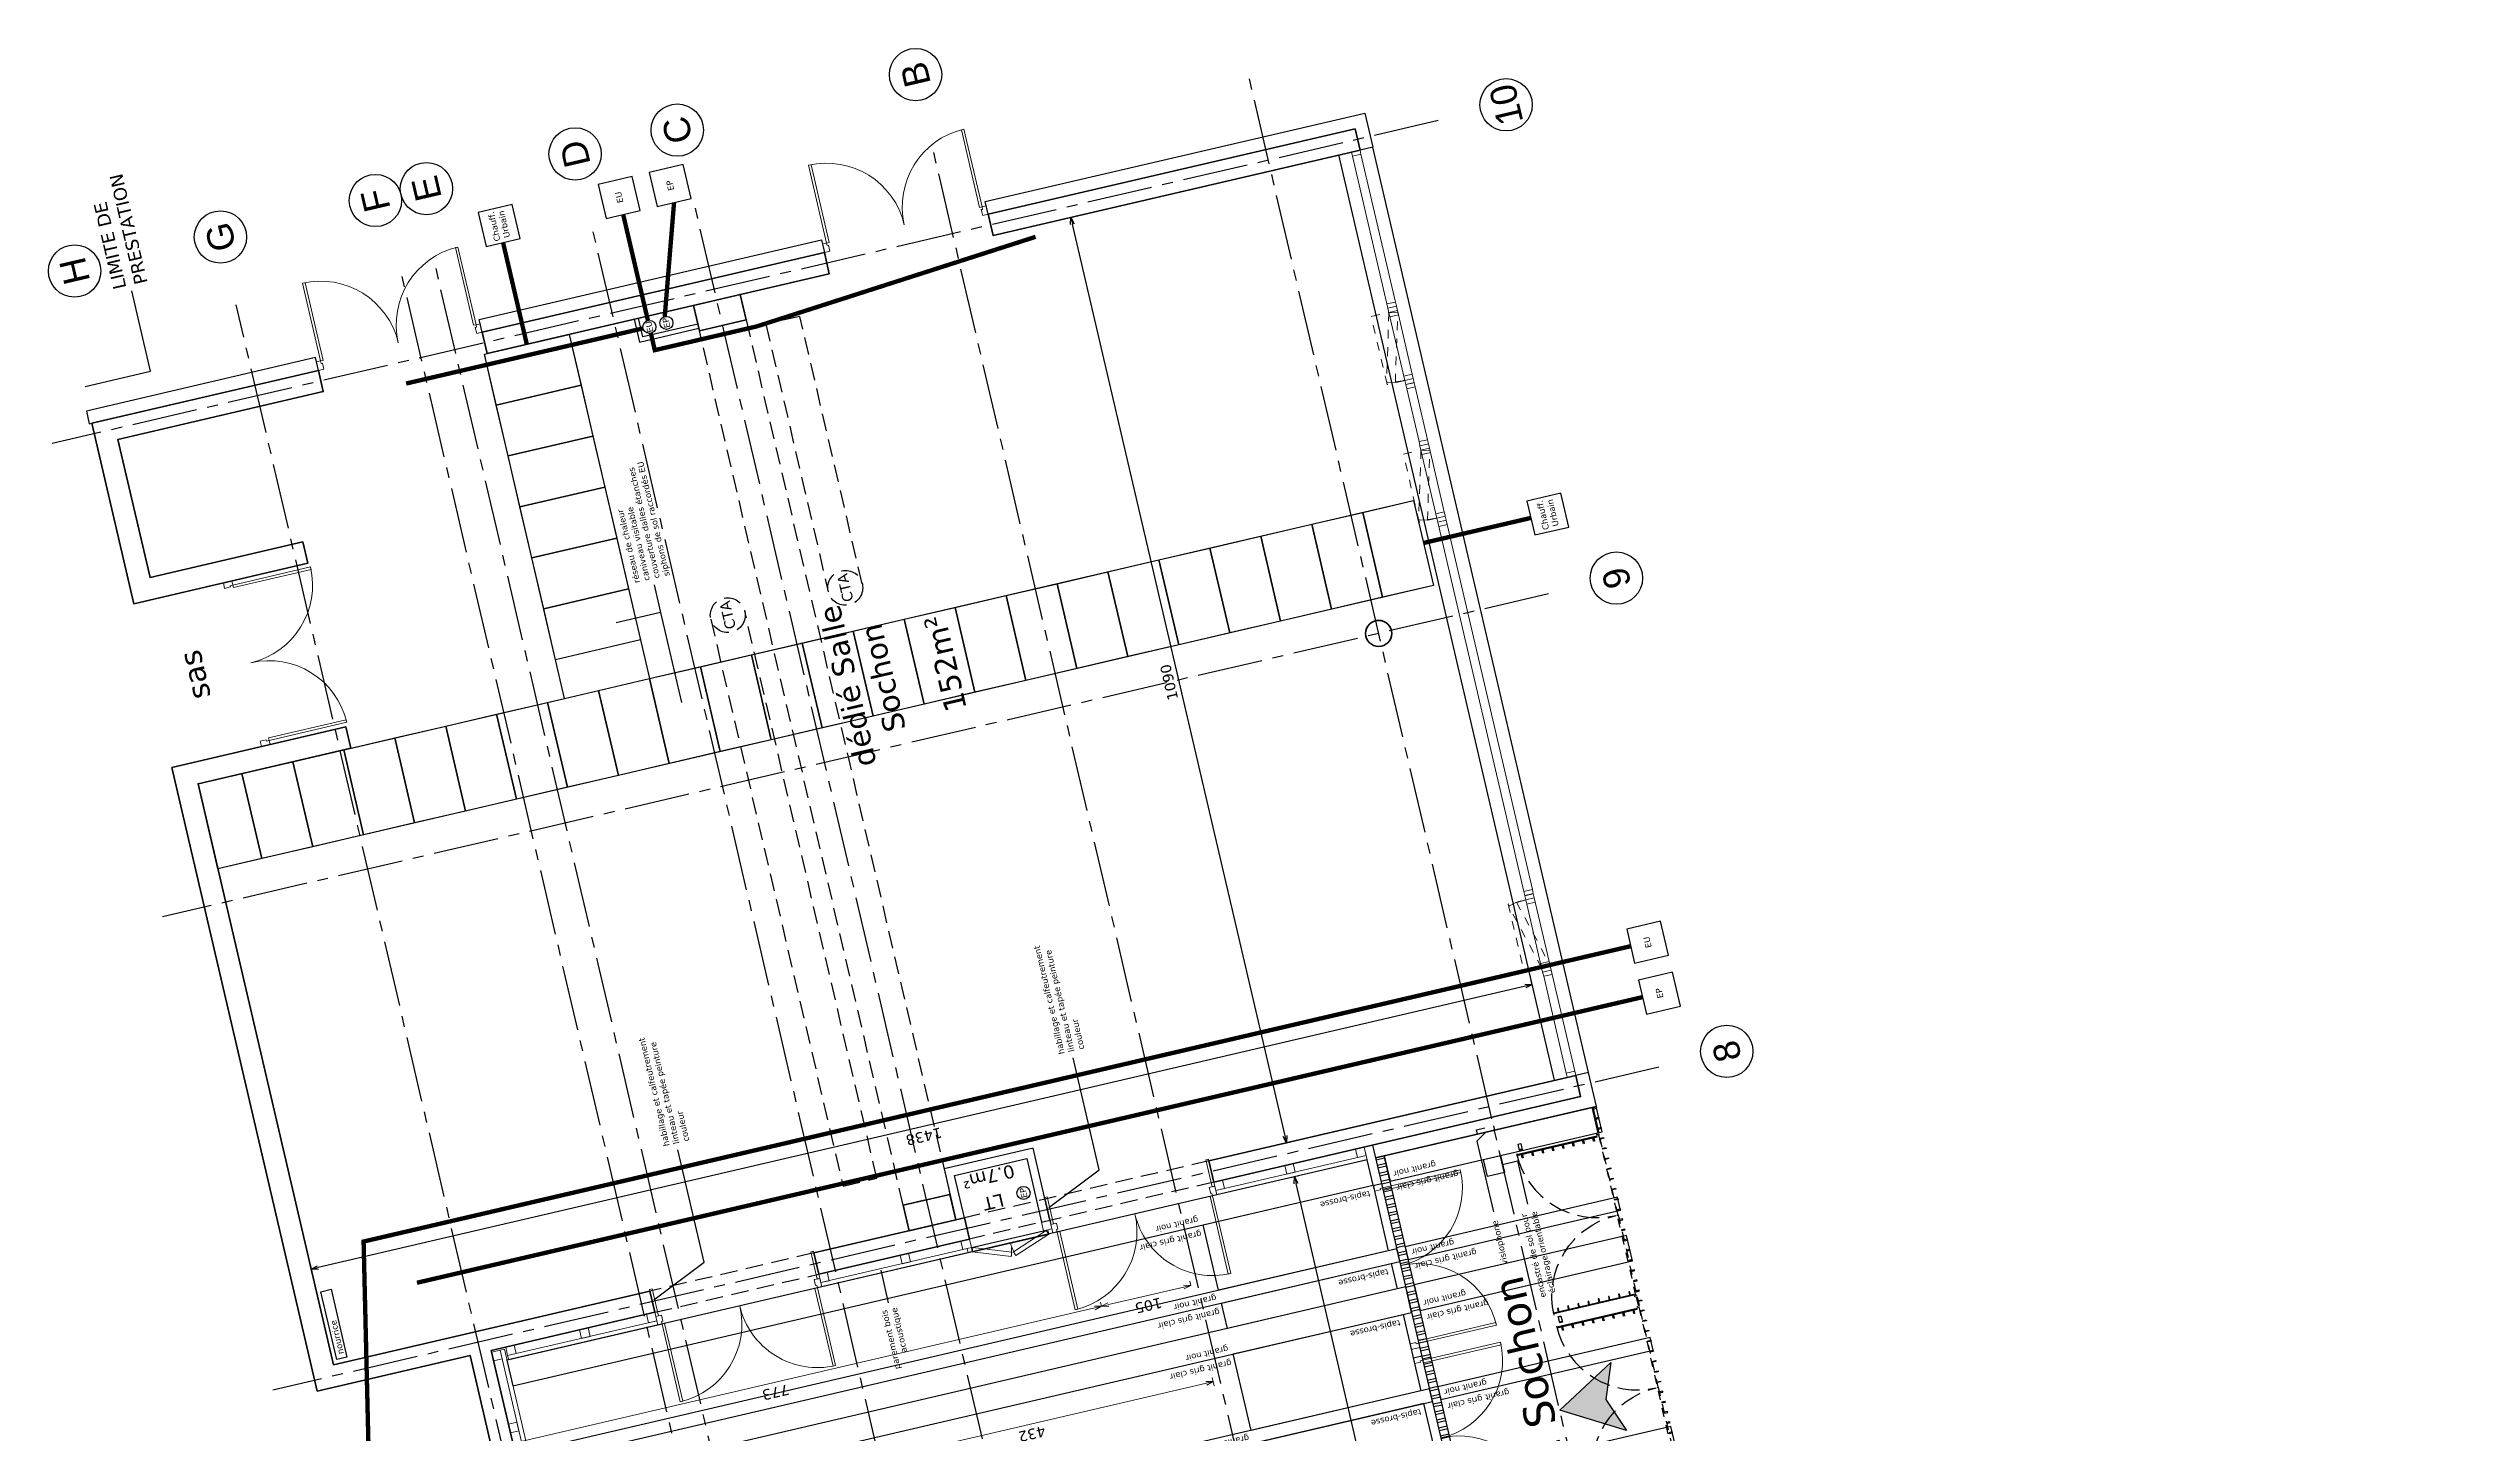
# Model space of a CAD drawing. Header units: metres. Extents: x -49 to 867749, y -579737 to 170817.
# Drawn here: x 867486.17 to 867513.96, y -408980.28 to -408964.39 of the extents above; entities that cross this region are included whole.
import ezdxf
from ezdxf.enums import TextEntityAlignment as Align

# ---------------------------------------------------------------- set-up
doc = ezdxf.new("R2010")
doc.units = ezdxf.units.M
doc.header["$MEASUREMENT"] = 0
doc.header["$PDMODE"] = 3
doc.header["$PDSIZE"] = 0.1
for name, pattern in [('01', [0.15, 0.1, -0.05]), ('02', [0.28, 0.2, -0.08]), ('03', [0.7, 0.5, -0.2]), ('AXES2', [1.125, 0.75, -0.125, 0.125, -0.125]), ('CACHE2', [0.1875, 0.125, -0.0625])]:
    doc.linetypes.add(name, pattern=pattern)
for name, color, linetype in [('00-AXE-0.00', 14, 'AXES2'), ('01-CLOISON-0.25', 3, 'Continuous'), ('01-DOUBLAGE-0.0x', 6, 'Continuous'), ('01-MEN-VU-0.13', 163, 'Continuous'), ('01-SANITAIRE-0.15', 44, 'Continuous'), ('02-VU-CACHE-02-0.10', 133, '02'), ('06-COT-50&100-0.20', 2, 'Continuous'), ('06-SYMB-DIVERS-0.20', 20, 'Continuous'), ('06-TXT-DETAILS-DIVERS-02.20', 2, 'Continuous'), ('06-TXT-DIVERS-0.20', 70, 'Continuous'), ('06-TXT-ETIQUETTES SURFACES', 210, 'Continuous'), ('07-CHAUFFAGE-0.13', 210, 'Continuous'), ('07-SOLS-0.13', 211, 'Continuous'), ('08-VU-0.08', 56, 'Continuous'), ('08-VU-0.13', 44, 'Continuous'), ('08-VU-0.20', 32, 'Continuous')]:
    doc.layers.add(name, color=color, linetype=linetype)
for name, color, linetype, lineweight in [('01-BETON-0.40', 4, 'Continuous', 40), ('01-MEN-CP-0.15', 2, 'Continuous', 18), ('ACSP - Cotes', 7, 'Continuous', 18)]:
    doc.layers.add(name, color=color, linetype=linetype, lineweight=lineweight)
doc.styles.add('COT', font='verdana.ttf')
doc.styles.add('locaux 100', font='verdana.ttf', dxfattribs={"height": 0.22})
doc.styles.add('locaux 20', font='verdana.ttf', dxfattribs={"height": 0.07})
doc.styles.add('locaux 200', font='verdana.ttf', dxfattribs={"height": 0.35})
doc.styles.get("Standard").update_dxf_attribs({"font": 'arial.ttf'})
doc.dimstyles.new('COT50', dxfattribs={"dimtxt": 0.12, "dimasz": 0.08, "dimexe": 0.05, "dimexo": 0, "dimgap": 0.05, "dimtad": 1, "dimdec": 0, "dimlfac": 100, "dimzin": 0, "dimdsep": 46, "dimtxsty": 'COT', "dimblk": 'OPEN30', "dimcen": 0.04, "dimdle": 0.05, "dimclrd": 256, "dimclre": 256, "dimclrt": 6, "dimadec": 0, "dimazin": 0, "dimtm": 1e-09, "dimtfac": 1, "dimtdec": 0, "dimtmove": 1, "dimatfit": 0, "dimldrblk": 'OPEN30', "dimfxl": 0.05, "dimfxlon": 1, "dimtolj": 1, "dimtzin": 0, "dimlwd": -1, "dimlwe": -1, "dimarcsym": 0})

# ---------------------------------------------------------------- blocks, each defined once
blk = doc.blocks.new('_Open30')
at = {"color": 0, "linetype": 'ByBlock', "lineweight": -2}
for p, q in [((-1, 0.27), (0, 0)), ((0, 0), (-1, -0.27)), ((0, 0), (-1, 0))]:
    blk.add_line(p, q, dxfattribs=at)
blk = doc.blocks.new('*D376')
at = {"layer": 'ACSP - Cotes', "transparency": 16777216}
for p, q in [((867499.452, -408979.7), (867495.4, -408980.644)), ((867499.518, -408979.633), (867499.541, -408979.731)), ((867495.311, -408980.614), (867495.334, -408980.711))]:
    blk.add_line(p, q, dxfattribs=at)
at = {"layer": 'Defpoints', "color": 0, "transparency": 16777216}
for p in [(867499.442, -408979.305), (867495.234, -408980.286), (867495.322, -408980.663)]:
    blk.add_point(p, dxfattribs=at)
at = {"layer": 'ACSP - Cotes', "transparency": 16777216, "xscale": 0.08, "yscale": 0.08, "zscale": 0.08}
for p, rotation in [((867499.529, -408979.682), 13.12127038304243), ((867495.322, -408980.663), 193.1212703830424)]:
    blk.add_blockref('_Open30', p, dxfattribs=dict(at, rotation=rotation))
at = {"layer": 'ACSP - Cotes', "color": 6, "transparency": 16777216, "insert": (867497.451, -408980.282), "char_height": 0.12, "attachment_point": 5, "rotation": 193.1213, "style": 'COT'}
blk.add_mtext('\\A1;432', dxfattribs=at)
blk = doc.blocks.new('*D377')
at = {"layer": 'ACSP - Cotes', "transparency": 16777216}
for p, q in [((867499.195, -408978.597), (867498.328, -408978.799)), ((867499.272, -408978.579), (867499.261, -408978.531)), ((867498.25, -408978.818), (867498.239, -408978.769))]:
    blk.add_line(p, q, dxfattribs=at)
at = {"layer": 'Defpoints', "color": 0, "transparency": 16777216}
for p in [(867499.272, -408978.579), (867498.25, -408978.818), (867498.25, -408978.818)]:
    blk.add_point(p, dxfattribs=at)
at = {"layer": 'ACSP - Cotes', "transparency": 16777216, "xscale": 0.08, "yscale": 0.08, "zscale": 0.08}
for p, rotation in [((867499.272, -408978.579), 13.12127038304243), ((867498.25, -408978.818), 193.1212703830424)]:
    blk.add_blockref('_Open30', p, dxfattribs=dict(at, rotation=rotation))
at = {"layer": 'ACSP - Cotes', "color": 6, "transparency": 16777216, "insert": (867498.787, -408978.808), "char_height": 0.12, "attachment_point": 5, "rotation": 193.1213, "style": 'COT'}
blk.add_mtext('\\A1;105', dxfattribs=at)
blk = doc.blocks.new('*D407')
at = {"layer": 'ACSP - Cotes', "transparency": 16777216}
for p, q in [((867498.172, -408978.836), (867490.802, -408980.554)), ((867498.25, -408978.818), (867498.239, -408978.769)), ((867490.735, -408980.621), (867490.712, -408980.523))]:
    blk.add_line(p, q, dxfattribs=at)
at = {"layer": 'Defpoints', "color": 0, "transparency": 16777216}
for p in [(867498.25, -408978.818), (867490.724, -408980.572), (867491.582, -408984.255)]:
    blk.add_point(p, dxfattribs=at)
at = {"layer": 'ACSP - Cotes', "transparency": 16777216, "xscale": 0.08, "yscale": 0.08, "zscale": 0.08}
for p, rotation in [((867498.25, -408978.818), 13.12127038304243), ((867490.724, -408980.572), 193.1212703830424)]:
    blk.add_blockref('_Open30', p, dxfattribs=dict(at, rotation=rotation))
at = {"layer": 'ACSP - Cotes', "color": 6, "transparency": 16777216, "insert": (867494.512, -408979.804), "char_height": 0.12, "attachment_point": 5, "rotation": 193.1213, "style": 'COT'}
blk.add_mtext('\\A1;773', dxfattribs=at)
blk = doc.blocks.new('P180')
for points in [[(-1.85, 0.915), (-1.85, 0), (-1.88, 0), (-1.88, 0.915)], [(-0.08, 0.915), (-0.08, 0), (-0.05, 0), (-0.05, 0.915)], [(0, 0), (0, -0.1), (-0.065, -0.1), (-0.065, -0.03), (-0.05, -0.03), (-0.05, 0)]]:
    blk.add_lwpolyline(points, close=True)
at = {"linetype": 'Continuous'}
blk.add_lwpolyline([(-1.93, 0), (-1.93, -0.1), (-1.865, -0.1), (-1.865, -0.03), (-1.88, -0.03), (-1.88, 0)], close=True, dxfattribs=at)
for centre, start, end in [((-1.88, 0), 0, 90), ((-0.05, 0), 90, 180)]:
    blk.add_arc(centre, 0.915, start, end)
at = {"linetype": 'Continuous', "text_generation_flag": 6}
blk.add_attdef('TEXTE', (-0.188, 0.598), '', height=0.08, rotation=90, dxfattribs=at)
blk = doc.blocks.new('fen80')
for points in [[(0.05, -0.1), (0, -0.1), (0, 0), (0.05, 0)], [(0.1, -0.1), (0.05, -0.1), (0.05, 0), (0.1, 0)], [(0.85, -0.1), (0.05, -0.1), (0.05, 0), (0.85, 0)], [(0.85, -0.1), (0.8, -0.1), (0.8, 0), (0.85, 0)], [(0.9, -0.1), (0.85, -0.1), (0.85, 0), (0.9, 0)]]:
    blk.add_lwpolyline(points, close=True)
at = {"linetype": '01'}
blk.add_lwpolyline([(0.849, 0.11), (0.076, -0.097), (0.05, 0), (0.823, 0.207)], close=True, dxfattribs=at)
blk.add_lwpolyline([(0.85, 0), (0.85, 0.207), (0.05, 0.207), (0.05, 0)], dxfattribs=at)
blk.add_arc((0.05, 0), 0.8, 0, 14.9998, dxfattribs=at)
blk = doc.blocks.new('*D854')
at = {"layer": '06-COT-50&100-0.20', "transparency": 16777216}
for p, q in [((867497.946, -408966.315), (867497.849, -408966.338)), ((867500.354, -408976.864), (867497.916, -408966.404)), ((867500.323, -408976.953), (867500.421, -408976.93))]:
    blk.add_line(p, q, dxfattribs=at)
at = {"layer": 'Defpoints', "color": 0, "transparency": 16777216}
for p in [(867499.052, -408966.057), (867497.898, -408966.326), (867499.481, -408977.149)]:
    blk.add_point(p, dxfattribs=at)
at = {"layer": '06-COT-50&100-0.20', "transparency": 16777216, "xscale": 0.08, "yscale": 0.08, "zscale": 0.08}
for p, rotation in [((867497.898, -408966.326), 103.1212703830424), ((867500.372, -408976.942), 283.1212703830424)]:
    blk.add_blockref('_Open30', p, dxfattribs=dict(at, rotation=rotation))
at = {"layer": '06-COT-50&100-0.20', "color": 6, "transparency": 16777216, "insert": (867499.025, -408971.659), "char_height": 0.12, "attachment_point": 5, "rotation": 103.1213, "style": 'COT'}
blk.add_mtext('\\A1;1090', dxfattribs=at)
blk = doc.blocks.new('A$C6BB47F20')
for points in [[(-0.038, 0.912), (-0.038, 0.902), (-0.078, 0.902), (-0.078, 0.912)], [(-0.027, 0.022), (-0.027, 0.967), (-0.038, 0.967), (-0.038, 0.022)], [(-0.038, 0.792), (-0.038, 0.782), (-0.078, 0.782), (-0.078, 0.792)], [(-0.038, 0.672), (-0.038, 0.662), (-0.078, 0.662), (-0.078, 0.672)], [(-0.038, 0.552), (-0.038, 0.542), (-0.078, 0.542), (-0.078, 0.552)], [(-0.038, 0.432), (-0.038, 0.422), (-0.078, 0.422), (-0.078, 0.432)], [(-0.038, 0.312), (-0.038, 0.302), (-0.078, 0.302), (-0.078, 0.312)], [(-0.038, 0.192), (-0.038, 0.182), (-0.078, 0.182), (-0.078, 0.192)], [(-0.038, 0.072), (-0.038, 0.062), (-0.078, 0.062), (-0.078, 0.072)]]:
    blk.add_lwpolyline(points, close=True)
at = {"linetype": '01', "ltscale": 0.25}
for points in [[(-0.02, 0), (-0.965, 0), (-0.965, -0.01), (-0.02, -0.01)], [(-0.91, -0.01), (-0.9, -0.01), (-0.9, -0.05), (-0.91, -0.05)], [(-0.79, -0.01), (-0.78, -0.01), (-0.78, -0.05), (-0.79, -0.05)], [(-0.67, -0.01), (-0.66, -0.01), (-0.66, -0.05), (-0.67, -0.05)], [(-0.55, -0.01), (-0.54, -0.01), (-0.54, -0.05), (-0.55, -0.05)], [(-0.43, -0.01), (-0.42, -0.01), (-0.42, -0.05), (-0.43, -0.05)], [(-0.31, -0.01), (-0.3, -0.01), (-0.3, -0.05), (-0.31, -0.05)], [(-0.19, -0.01), (-0.18, -0.01), (-0.18, -0.05), (-0.19, -0.05)], [(-0.07, -0.01), (-0.06, -0.01), (-0.06, -0.05), (-0.07, -0.05)]]:
    blk.add_lwpolyline(points, close=True, dxfattribs=at)
blk.add_circle((-0.013, 0.015), 0.005)
at = {"linetype": '03', "ltscale": 0.5}
blk.add_arc((-0.013, 0.015), 0.952, 90, 180, dxfattribs=at)
blk = doc.blocks.new('*D862')
at = {"layer": '06-COT-50&100-0.20', "transparency": 16777216}
for p, q in [((867503.111, -408975.146), (867489.262, -408978.374)), ((867503.2, -408975.176), (867503.178, -408975.079)), ((867489.196, -408978.441), (867489.173, -408978.343))]:
    blk.add_line(p, q, dxfattribs=at)
at = {"layer": 'Defpoints', "color": 0, "transparency": 16777216}
for p in [(867503.445, -408976.225), (867489.184, -408978.392), (867489.44, -408979.49)]:
    blk.add_point(p, dxfattribs=at)
at = {"layer": '06-COT-50&100-0.20', "transparency": 16777216, "xscale": 0.08, "yscale": 0.08, "zscale": 0.08}
for p, rotation in [((867503.189, -408975.127), 13.12127038304243), ((867489.184, -408978.392), 193.1212703830424)]:
    blk.add_blockref('_Open30', p, dxfattribs=dict(at, rotation=rotation))
at = {"layer": '06-COT-50&100-0.20', "color": 6, "transparency": 16777216, "insert": (867496.212, -408976.869), "char_height": 0.12, "attachment_point": 5, "rotation": 193.1213, "style": 'COT'}
blk.add_mtext('\\A1;1438', dxfattribs=at)
blk = doc.blocks.new('A$C6E921B32')
at = {"layer": '07-SOLS-0.13'}
for points in [[(0.879, 2.6), (0.879, 12.831), (0.729, 12.831), (0.729, 2.6)], [(1.929, 2.6), (1.929, 12.831), (1.779, 12.831), (1.779, 2.6)], [(2.829, 2.6), (2.829, 12.831), (2.529, 12.831), (2.529, 2.6)], [(3.879, 2.6), (3.88, 12.831), (3.73, 12.831), (3.729, 2.6)], [(5.079, 2.6), (5.079, 12.831), (4.779, 12.831), (4.779, 2.6)], [(5.529, 2.6), (5.529, 12.831), (5.379, 12.831), (5.379, 2.6)], [(6.6, 2.7), (6.6, 12.831), (6.3, 12.831), (6.3, 2.7)], [(0.879, 0), (0.879, 2.5), (0.729, 2.5), (0.729, 0)], [(1.779, 2.5), (1.779, 0), (1.929, 0), (1.929, 2.5)], [(2.529, 2.5), (2.529, 0), (2.829, 0), (2.829, 2.5)], [(3.729, 2.5), (3.729, 0), (3.879, 0), (3.879, 2.5)], [(4.779, 2.5), (4.779, 0), (5.079, 0), (5.079, 2.5)], [(5.379, 2.5), (5.379, 0), (5.529, 0), (5.529, 2.5)], [(6.3, 2.5), (6.3, 0), (6.6, 0), (6.6, 2.5)]]:
    blk.add_lwpolyline(points, close=True, dxfattribs=at)
at = {"layer": '08-VU-0.08'}
for points in [[(0.729, 4.7), (0, 4.7), (0, 2.7), (0.729, 2.7)], [(1.779, 4.7), (0.879, 4.7), (0.879, 2.7), (1.779, 2.7)], [(2.529, 4.7), (1.929, 4.7), (1.929, 2.7), (2.529, 2.7)], [(3.729, 4.7), (2.829, 4.7), (2.829, 2.7), (3.729, 2.7)], [(3.879, 4.7), (4.779, 4.7), (4.779, 2.7), (3.879, 2.7)], [(5.079, 4.7), (5.379, 4.7), (5.379, 2.7), (5.079, 2.7)], [(5.529, 4.7), (6.3, 4.7), (6.3, 2.7), (5.529, 2.7)]]:
    blk.add_lwpolyline(points, close=True, dxfattribs=at)
at = {"layer": '06-TXT-DETAILS-DIVERS-02.20', "char_height": 0.07, "width": 1.22139, "attachment_point": 4, "rotation": 90, "style": 'locaux 20'}
for insert in [(0.654, 2.754), (1.704, 2.754), (2.454, 2.754), (3.654, 2.754), (4.704, 2.754), (5.304, 2.754), (6.225, 2.754)]:
    blk.add_mtext('tapis-brosse', dxfattribs=dict(at, insert=insert))
at = {"layer": '07-SOLS-0.13', "char_height": 0.07, "width": 1.71911, "rotation": 90, "style": 'locaux 20'}
for s, insert, attachment_point in [('granit gris clair', (0.644, 4.742), 4), ('granit gris clair', (1.694, 4.742), 4), ('granit gris clair', (2.444, 4.742), 4), ('granit gris clair', (3.644, 4.742), 4), ('granit gris clair', (4.694, 4.742), 4), ('granit gris clair', (5.294, 4.742), 4), ('granit gris clair', (6.215, 4.742), 4), ('granit noir', (0.811, 4.742), 4), ('granit noir', (1.861, 4.742), 4), ('granit noir', (2.611, 4.742), 4), ('granit noir', (3.811, 4.742), 4), ('granit noir', (4.861, 4.742), 4), ('granit noir', (5.461, 4.742), 4), ('granit noir', (6.381, 4.742), 4), ('granit gris clair', (0.644, 2.443), 6), ('granit noir', (0.811, 2.443), 6), ('granit gris clair', (1.694, 2.443), 6), ('granit noir', (1.861, 2.443), 6), ('granit gris clair', (2.444, 2.443), 6), ('granit noir', (2.611, 2.443), 6), ('granit gris clair', (3.644, 2.443), 6), ('granit noir', (3.811, 2.443), 6), ('granit gris clair', (4.694, 2.443), 6), ('granit noir', (4.861, 2.443), 6), ('granit gris clair', (5.294, 2.443), 6), ('granit noir', (5.461, 2.443), 6), ('granit gris clair', (6.215, 2.443), 6), ('granit noir', (6.381, 2.443), 6)]:
    blk.add_mtext(s, dxfattribs=dict(at, insert=insert, attachment_point=attachment_point))
blk = doc.blocks.new('*D868')
at = {"layer": '06-COT-50&100-0.20', "transparency": 16777216}
for p, q in [((867500.512, -408977.32), (867500.414, -408977.343)), ((867501.943, -408983.681), (867500.481, -408977.409)), ((867502.01, -408983.748), (867501.912, -408983.77))]:
    blk.add_line(p, q, dxfattribs=at)
at = {"layer": 'Defpoints', "color": 0, "transparency": 16777216}
for p in [(867501.296, -408977.137), (867500.463, -408977.331), (867502.891, -408983.542)]:
    blk.add_point(p, dxfattribs=at)
at = {"layer": '06-COT-50&100-0.20', "transparency": 16777216, "xscale": 0.08, "yscale": 0.08, "zscale": 0.08}
for p, rotation in [((867500.463, -408977.331), 103.1212703830424), ((867501.961, -408983.759), 283.1212703830424)]:
    blk.add_blockref('_Open30', p, dxfattribs=dict(at, rotation=rotation))
at = {"layer": '06-COT-50&100-0.20', "color": 6, "transparency": 16777216, "insert": (867501.102, -408980.571), "char_height": 0.12, "attachment_point": 5, "rotation": 103.1213, "style": 'COT'}
blk.add_mtext('\\A1;660', dxfattribs=at)

msp = doc.modelspace()

# ---------------------------------------------------------------- hatches: boundary and pattern name
at = {"layer": '06-SYMB-DIVERS-0.20'}
h = msp.add_hatch(color=256, dxfattribs=at)
h.dxf.hatch_style = 1
h.paths.add_polyline_path([(867504.271, -408980.243), (867503.506, -408980.01), (867504.09, -408979.464), (867504.034, -408979.887)])
at = {"layer": '08-VU-0.08'}
h = msp.add_hatch(dxfattribs=at)
h.set_pattern_fill('ANSI32', color=256, scale=0.25, angle=45)
h.set_pattern_definition([(193.12127, (867508.54914, -408996.36114), (0.02128246, -0.09130235), []), (193.12127, (867508.51161, -408996.3378), (0.02128246, -0.09130235), [])])
h.paths.add_polyline_path([(867502.989, -408983.519), (867501.49, -408977.092), (867501.393, -408977.114), (867502.891, -408983.542)])

# ---------------------------------------------------------------- linework, layer by layer
at = {"layer": '00-AXE-0.00'}
for p, q in [((867513.963, -409024.875), (867499.919, -408964.623)), ((867502.111, -408965.216), (867486.213, -408968.921)), ((867510.343, -409025.719), (867496.298, -408965.467)), ((867507.609, -409026.356), (867493.564, -408966.104)), ((867506.437, -409026.629), (867492.393, -408966.377)), ((867504.246, -409027.14), (867490.201, -408966.888)), ((867504.634, -409027.05), (867490.589, -408966.798)), ((867499.393, -409014.811), (867488.325, -408967.33)), ((867503.376, -408970.645), (867487.479, -408974.351)), ((867504.642, -408976.075), (867488.744, -408979.78))]:
    msp.add_line(p, q, dxfattribs=at)
at = {"layer": '00-AXE-0.00', "linetype": 'Continuous'}
for centre in [(867496.116, -408964.688), (867502.89, -408965.034), (867493.383, -408965.325), (867492.211, -408965.598), (867490.506, -408965.996), (867489.921, -408966.132), (867488.143, -408966.551), (867486.47, -408966.941), (867504.155, -408970.464), (867505.421, -408975.893)]:
    msp.add_circle(centre, 0.3, dxfattribs=at)
at = {"layer": '01-BETON-0.40'}
for points in [[(867496.95, -408966.29), (867497.007, -408966.534), (867501.214, -408965.553), (867501.157, -408965.31)], [(867491.145, -408967.643), (867491.202, -408967.887), (867495.127, -408966.972), (867495.07, -408966.729)], [(867493.637, -408967.627), (867493.569, -408967.335), (867494.104, -408967.21), (867494.173, -408967.503)], [(867489.44, -408979.49), (867493.07, -408978.644), (867493.127, -408978.887), (867491.249, -408979.325), (867491.667, -408981.117), (867491.423, -408981.174), (867491.006, -408979.382), (867489.254, -408979.79), (867487.586, -408972.638), (867489.583, -408972.172), (867489.64, -408972.416), (867487.887, -408972.824), (867489.44, -408979.49)], [(867499.538, -408977.393), (867499.481, -408977.149), (867503.688, -408976.169), (867503.745, -408976.412)], [(867495.975, -408977.659), (867496.043, -408977.951), (867496.579, -408977.826), (867496.511, -408977.534)], [(867496.676, -408977.803), (867496.733, -408978.047), (867495.006, -408978.449), (867494.95, -408978.206)]]:
    msp.add_lwpolyline(points, close=True, dxfattribs=at)
msp.add_lwpolyline([(867486.666, -408968.688), (867487.148, -408970.758), (867489.145, -408970.293), (867489.088, -408970.049), (867487.335, -408970.458), (867486.966, -408968.874), (867489.323, -408968.325), (867489.266, -408968.082), (867486.666, -408968.688)], dxfattribs=at)
msp.add_circle((867501.428, -408971.099), 0.15, dxfattribs=at)
at = {"layer": '01-CLOISON-0.25'}
msp.add_line((867491.202, -408967.887), (867491.111, -408967.497), dxfattribs=at)
msp.add_lwpolyline([(867492.888, -408967.494), (867492.95, -408967.757), (867493.63, -408967.598), (867493.619, -408967.55), (867492.987, -408967.697), (867492.937, -408967.483)], dxfattribs=at)
msp.add_lwpolyline([(867496.676, -408977.803), (867496.563, -408977.316), (867497.391, -408977.123), (867497.561, -408977.854), (867497.658, -408977.831), (867497.465, -408977.003), (867496.443, -408977.241), (867496.579, -408977.826)], close=True, dxfattribs=at)
at = {"layer": '01-DOUBLAGE-0.0x'}
for points in [[(867496.95, -408966.29), (867496.916, -408966.144), (867501.269, -408965.13), (867501.36, -408965.519), (867501.214, -408965.553), (867501.157, -408965.31)], [(867495.07, -408966.729), (867491.145, -408967.643), (867491.111, -408967.497), (867495.036, -408966.582)], [(867486.639, -408968.694), (867489.266, -408968.082), (867489.232, -408967.935), (867486.605, -408968.548)], [(867501.359, -408976.968), (867501.393, -408977.114), (867503.925, -408976.524), (867503.834, -408976.135), (867503.688, -408976.169), (867503.745, -408976.412)]]:
    msp.add_lwpolyline(points, close=True, dxfattribs=at)
at = {"layer": '01-MEN-CP-0.15'}
for points in [[(867501.128, -408965.625), (867501.116, -408965.576), (867501.214, -408965.553), (867501.225, -408965.602)], [(867501.62, -408967.297), (867501.225, -408965.602), (867501.128, -408965.625), (867501.523, -408967.319)], [(867501.534, -408967.368), (867501.523, -408967.319), (867501.62, -408967.297), (867501.632, -408967.345)], [(867501.75, -408968.293), (867501.738, -408968.244), (867501.836, -408968.222), (867501.847, -408968.27)], [(867501.988, -408968.876), (867501.847, -408968.27), (867501.75, -408968.293), (867501.891, -408968.898)], [(867501.902, -408968.947), (867501.891, -408968.898), (867501.988, -408968.876), (867502, -408968.924)], [(867502.118, -408969.872), (867502.107, -408969.824), (867502.204, -408969.801), (867502.215, -408969.85)], [(867503.191, -408974.036), (867502.215, -408969.85), (867502.118, -408969.872), (867503.094, -408974.059)], [(867503.105, -408974.107), (867503.094, -408974.059), (867503.191, -408974.036), (867503.202, -408974.084)], [(867503.321, -408975.032), (867503.309, -408974.984), (867503.407, -408974.961), (867503.418, -408975.01)], [(867503.58, -408976.143), (867503.321, -408975.032), (867503.418, -408975.01), (867503.677, -408976.12)], [(867503.591, -408976.191), (867503.58, -408976.143), (867503.677, -408976.12), (867503.688, -408976.169)], [(867499.549, -408977.442), (867499.477, -408977.13), (867499.447, -408977.137), (867499.52, -408977.448)], [(867499.572, -408977.539), (867501.296, -408977.137), (867501.284, -408977.088), (867499.561, -408977.49)], [(867500.374, -408977.301), (867500.351, -408977.203), (867500.448, -408977.181), (867500.471, -408977.278)], [(867501.187, -408977.111), (867501.164, -408977.014), (867501.262, -408976.991), (867501.284, -408977.088)], [(867501.462, -408977.411), (867501.359, -408976.968), (867501.262, -408976.991), (867501.365, -408977.434)], [(867499.561, -408977.49), (867499.538, -408977.393), (867499.635, -408977.37), (867499.658, -408977.467)], [(867497.699, -408977.873), (867497.626, -408977.561), (867497.597, -408977.568), (867497.67, -408977.88)], [(867496.658, -408978.167), (867496.636, -408978.069), (867496.733, -408978.047), (867496.756, -408978.144)], [(867497.616, -408977.947), (867497.644, -408977.989), (867497.267, -408978.234), (867497.239, -408978.193)], [(867497.584, -408977.951), (867497.561, -408977.854), (867497.658, -408977.831), (867497.681, -408977.928)], [(867497.681, -408977.929), (867497.692, -408977.977), (867497.644, -408977.989), (867497.632, -408977.94)], [(867495.018, -408978.498), (867494.945, -408978.186), (867494.916, -408978.193), (867494.989, -408978.505)], [(867496.718, -408978.204), (867496.707, -408978.155), (867495.029, -408978.546), (867495.04, -408978.595)], [(867495.962, -408978.329), (867495.939, -408978.232), (867496.037, -408978.209), (867496.059, -408978.306)], [(867496.756, -408978.144), (867496.767, -408978.193), (867496.718, -408978.204), (867496.707, -408978.156)], [(867496.773, -408978.143), (867496.767, -408978.193), (867497.214, -408978.247), (867497.22, -408978.197)], [(867495.029, -408978.546), (867495.006, -408978.449), (867495.104, -408978.426), (867495.127, -408978.524)], [(867493.167, -408978.929), (867493.095, -408978.617), (867493.066, -408978.624), (867493.138, -408978.936)], [(867491.437, -408979.384), (867493.15, -408978.985), (867493.161, -408979.033), (867491.449, -408979.432)], [(867492.285, -408979.186), (867492.263, -408979.089), (867492.36, -408979.066), (867492.383, -408979.163)], [(867493.052, -408979.007), (867493.029, -408978.91), (867493.127, -408978.887), (867493.15, -408978.985)], [(867491.276, -408979.442), (867491.254, -408979.344), (867491.351, -408979.322), (867491.374, -408979.419)], [(867491.351, -408979.322), (867491.764, -408981.094), (867491.813, -408981.083), (867491.4, -408979.31)], [(867491.437, -408979.384), (867491.415, -408979.286), (867491.512, -408979.264), (867491.535, -408979.361)], [(867501.9, -408979.291), (867501.923, -408979.388), (867501.826, -408979.411), (867501.803, -408979.314)], [(867491.469, -408980.27), (867491.447, -408980.172), (867491.544, -408980.149), (867491.567, -408980.247)]]:
    msp.add_lwpolyline(points, close=True, dxfattribs=at)
at = {"layer": '01-MEN-CP-0.15', "linetype": '01', "ltscale": 0.5}
for centre, start, end in [((867497.644, -408977.989), 193.1213, 213.1228), ((867496.767, -408978.193), 353.1197, 13.1213)]:
    msp.add_arc(centre, 0.45, start, end, dxfattribs=at)
at = {"layer": '01-MEN-VU-0.13'}
for points in [[(867503.946, -408976.833), (867503.876, -408976.535), (867503.886, -408976.533), (867503.955, -408976.83)], [(867503.93, -408976.544), (867503.927, -408976.534), (867503.888, -408976.543), (867503.891, -408976.553)], [(867503.957, -408976.66), (867503.955, -408976.651), (867503.916, -408976.66), (867503.918, -408976.67)], [(867503.984, -408976.777), (867503.982, -408976.768), (867503.943, -408976.777), (867503.945, -408976.786)], [(867503.044, -408977.03), (867503.027, -408976.957), (867503.057, -408976.95), (867503.074, -408977.023)], [(867503.042, -408977.02), (867503.071, -408977.013), (867503.074, -408977.023), (867503.044, -408977.03)], [(867504.407, -408978.81), (867504.384, -408978.712), (867504.394, -408978.71), (867504.416, -408978.807)], [(867504.406, -408978.763), (867504.404, -408978.754), (867504.443, -408978.745), (867504.445, -408978.754)], [(867503.505, -408979.007), (867503.488, -408978.934), (867503.517, -408978.927), (867503.535, -408979)], [(867503.488, -408978.934), (867503.517, -408978.927), (867503.52, -408978.937), (867503.491, -408978.943)], [(867503.503, -408978.997), (867503.532, -408978.99), (867503.535, -408979), (867503.505, -408979.007)]]:
    msp.add_lwpolyline(points, close=True, dxfattribs=at)
at = {"layer": '01-SANITAIRE-0.15'}
for points in [[(867493.541, -408966.11), (867493.541, -408966.11), (867493.45, -408965.72), (867493.45, -408965.72), (867493.061, -408965.811), (867493.061, -408965.811), (867493.152, -408966.2), (867493.152, -408966.2)], [(867492.957, -408966.246), (867492.957, -408966.246), (867492.866, -408965.856), (867492.866, -408965.856), (867492.477, -408965.947), (867492.477, -408965.947), (867492.567, -408966.337), (867492.567, -408966.337)], [(867491.579, -408966.567), (867491.579, -408966.567), (867491.488, -408966.177), (867491.488, -408966.177), (867491.099, -408966.268), (867491.099, -408966.268), (867491.189, -408966.658), (867491.189, -408966.658)], [(867503.608, -408969.878), (867503.608, -408969.878), (867503.517, -408969.489), (867503.517, -408969.489), (867503.128, -408969.58), (867503.128, -408969.58), (867503.219, -408969.969), (867503.219, -408969.969)], [(867504.753, -408974.791), (867504.753, -408974.791), (867504.662, -408974.401), (867504.662, -408974.401), (867504.273, -408974.492), (867504.273, -408974.492), (867504.364, -408974.882), (867504.364, -408974.882)], [(867504.889, -408975.375), (867504.889, -408975.375), (867504.799, -408974.986), (867504.799, -408974.986), (867504.409, -408975.076), (867504.409, -408975.076), (867504.5, -408975.466), (867504.5, -408975.466)]]:
    msp.add_lwpolyline(points, close=True, dxfattribs=at)
at = {"layer": '01-SANITAIRE-0.15', "linetype": 'CACHE2', "const_width": 0.05}
for points in [[(867493.046, -408967.508), (867492.762, -408966.291)], [(867490.273, -408968.232), (867492.99, -408967.599)], [(867486.364, -408981.828), (867489.855, -408981.014), (867489.785, -408978.075), (867504.318, -408974.687)]]:
    msp.add_lwpolyline(points, dxfattribs=at)
at = {"layer": '01-SANITAIRE-0.15', "linetype": 'AXES2', "const_width": 0.05}
for points in [[(867493.239, -408967.467), (867493.346, -408966.155)], [(867490.397, -408978.548), (867504.455, -408975.271)]]:
    msp.add_lwpolyline(points, dxfattribs=at)
at = {"layer": '01-SANITAIRE-0.15', "linetype": '01', "ltscale": 0.5, "const_width": 0.05}
for points in [[(867491.657, -408967.781), (867491.384, -408966.612)], [(867501.943, -408970.061), (867503.173, -408969.774)]]:
    msp.add_lwpolyline(points, dxfattribs=at)
at = {"layer": '01-SANITAIRE-0.15', "linetype": 'CACHE2'}
msp.add_lwpolyline([(867497.493, -408966.549, 0.05, 0.05, 0), (867494.293, -408967.577, 0.05, 0.05, 0), (867493.125, -408967.849, 0.05, 0.05, 0), (867493.08, -408967.655, 0.05, 0.05, 0)], format="xyseb", dxfattribs=at)
at = {"layer": '01-SANITAIRE-0.15', "linetype": '02'}
for points in [[(867495.504, -408970.529), (867494.789, -408967.461), (867494.4, -408967.552), (867495.115, -408970.62)], [(867493.767, -408970.934), (867495.284, -408977.44), (867495.673, -408977.349), (867494.157, -408970.843)]]:
    msp.add_lwpolyline(points, dxfattribs=at)
at = {"layer": '01-SANITAIRE-0.15'}
for centre in [(867493.258, -408967.536), (867493.063, -408967.582), (867497.354, -408977.517)]:
    msp.add_circle(centre, 0.075, dxfattribs=at)
at = {"layer": '01-SANITAIRE-0.15', "linetype": '02'}
for centre in [(867495.31, -408970.575), (867493.962, -408970.889)]:
    msp.add_circle(centre, 0.2, dxfattribs=at)
at = {"layer": '02-VU-CACHE-02-0.10'}
for p, q in [((867499.481, -408977.149), (867496.676, -408977.803)), ((867499.538, -408977.393), (867496.733, -408978.047)), ((867494.95, -408978.206), (867493.07, -408978.644)), ((867493.127, -408978.887), (867495.006, -408978.449))]:
    msp.add_line(p, q, dxfattribs=at)
msp.add_lwpolyline([(867495.975, -408977.659), (867493.637, -408967.627), (867494.173, -408967.503), (867496.511, -408977.534)], close=True, dxfattribs=at)
at = {"layer": '06-SYMB-DIVERS-0.20'}
msp.add_lwpolyline([(867504.271, -408980.243), (867503.506, -408980.01), (867504.09, -408979.464), (867504.034, -408979.887), (867504.271, -408980.243)], dxfattribs=at)
at = {"layer": '06-TXT-DETAILS-DIVERS-02.20'}
msp.add_line((867493.19, -408970.858), (867493.431, -408971.89), dxfattribs=at)
for points in [[(867486.59, -408968.266), (867487.342, -408968.091), (867487.127, -408967.169)], [(867493.116, -408970.541), (867493.19, -408970.858), (867492.681, -408970.976)], [(867497.646, -408977.686), (867498.222, -408977.254), (867497.922, -408975.966)], [(867502.659, -408976.819), (867502.555, -408976.922), (867502.745, -408977.736)], [(867493.115, -408978.742), (867493.691, -408978.31), (867493.391, -408977.023)], [(867502.848, -408977.19), (867503.02, -408977.15), (867503.136, -408977.645)], [(867495.716, -408978.403), (867495.803, -408978.778)]]:
    msp.add_lwpolyline(points, dxfattribs=at)
at = {"layer": '07-CHAUFFAGE-0.13'}
msp.add_lwpolyline([(867489.478, -408979.43), (867489.296, -408978.651), (867489.413, -408978.623), (867489.594, -408979.403)], close=True, dxfattribs=at)
at = {"layer": '08-VU-0.08'}
for p, q in [((867503.834, -408976.135), (867501.36, -408965.519)), ((867503.445, -408976.225), (867500.97, -408965.61))]:
    msp.add_line(p, q, dxfattribs=at)
msp.add_lwpolyline([(867502.989, -408983.519), (867501.49, -408977.092), (867501.393, -408977.114), (867502.891, -408983.542)], close=True, dxfattribs=at)
msp.add_lwpolyline([(867502.989, -408983.519), (867501.49, -408977.092), (867501.393, -408977.114), (867502.891, -408983.542)], close=True, dxfattribs=at)
at = {"layer": '08-VU-0.13'}
for p, q in [((867496.756, -408978.144), (867497.632, -408977.94)), ((867496.767, -408978.193), (867497.644, -408977.989))]:
    msp.add_line(p, q, dxfattribs=at)
for points in [[(867491.306, -408968.479), (867491.17, -408967.895), (867492.143, -408967.668), (867492.28, -408968.252)], [(867491.442, -408969.063), (867491.306, -408968.479), (867492.28, -408968.252), (867492.416, -408968.836)], [(867491.578, -408969.648), (867491.442, -408969.063), (867492.416, -408968.836), (867492.552, -408969.421)], [(867491.714, -408970.232), (867491.578, -408969.648), (867492.552, -408969.421), (867492.688, -408970.005)], [(867500.661, -408969.847), (867501.245, -408969.71), (867501.472, -408970.684), (867500.888, -408970.821)], [(867501.245, -408969.71), (867501.829, -408969.574), (867502.056, -408970.548), (867501.472, -408970.684)], [(867499.492, -408970.119), (867500.076, -408969.983), (867500.303, -408970.957), (867499.719, -408971.093)], [(867500.076, -408969.983), (867500.661, -408969.847), (867500.888, -408970.821), (867500.303, -408970.957)], [(867491.851, -408970.816), (867491.714, -408970.232), (867492.688, -408970.005), (867492.825, -408970.589)], [(867498.323, -408970.392), (867498.908, -408970.255), (867499.135, -408971.229), (867498.55, -408971.365)], [(867498.908, -408970.255), (867499.492, -408970.119), (867499.719, -408971.093), (867499.135, -408971.229)], [(867497.155, -408970.664), (867497.739, -408970.528), (867497.966, -408971.502), (867497.382, -408971.638)], [(867497.739, -408970.528), (867498.323, -408970.392), (867498.55, -408971.365), (867497.966, -408971.502)], [(867491.987, -408971.401), (867491.851, -408970.816), (867492.825, -408970.589), (867492.961, -408971.174)], [(867495.986, -408970.936), (867496.57, -408970.8), (867496.797, -408971.774), (867496.213, -408971.91)], [(867496.57, -408970.8), (867497.155, -408970.664), (867497.382, -408971.638), (867496.797, -408971.774)], [(867494.817, -408971.209), (867495.402, -408971.073), (867495.629, -408972.046), (867495.044, -408972.183)], [(867495.402, -408971.073), (867495.986, -408970.936), (867496.213, -408971.91), (867495.629, -408972.046)], [(867493.649, -408971.481), (867494.233, -408971.345), (867494.46, -408972.319), (867493.876, -408972.455)], [(867494.233, -408971.345), (867494.817, -408971.209), (867495.044, -408972.183), (867494.46, -408972.319)], [(867492.48, -408971.754), (867493.064, -408971.617), (867493.291, -408972.591), (867492.707, -408972.727)], [(867493.064, -408971.617), (867493.649, -408971.481), (867493.876, -408972.455), (867493.291, -408972.591)], [(867491.311, -408972.026), (867491.896, -408971.89), (867492.123, -408972.864), (867491.538, -408973)], [(867491.896, -408971.89), (867492.48, -408971.754), (867492.707, -408972.727), (867492.123, -408972.864)], [(867490.143, -408972.298), (867490.727, -408972.162), (867490.954, -408973.136), (867490.37, -408973.272)], [(867490.727, -408972.162), (867491.311, -408972.026), (867491.538, -408973), (867490.954, -408973.136)], [(867488.974, -408972.571), (867489.558, -408972.435), (867489.785, -408973.409), (867489.201, -408973.545)], [(867489.558, -408972.435), (867490.143, -408972.298), (867490.37, -408973.272), (867489.785, -408973.409)], [(867487.887, -408972.824), (867488.39, -408972.707), (867488.617, -408973.681), (867488.114, -408973.798)], [(867488.39, -408972.707), (867488.974, -408972.571), (867489.201, -408973.545), (867488.617, -408973.681)]]:
    msp.add_lwpolyline(points, close=True, dxfattribs=at)
at = {"layer": '08-VU-0.20'}
for points in [[(867493.064, -408971.617), (867501.829, -408969.574), (867502.056, -408970.548), (867488.114, -408973.798), (867487.887, -408972.824), (867492.09, -408971.844), (867491.17, -408967.895), (867492.143, -408967.668)], [(867502.825, -408977.089), (867502.87, -408977.284), (867502.675, -408977.329), (867502.63, -408977.134)]]:
    msp.add_lwpolyline(points, close=True, dxfattribs=at)
at = {"layer": '08-VU-0.20', "linetype": '01', "ltscale": 0.2}
msp.add_lwpolyline([(867502.562, -408976.842), (867502.55, -408976.793), (867502.745, -408976.748), (867502.756, -408976.797)], close=True, dxfattribs=at)

# ---------------------------------------------------------------- block references
at = {"rotation": 103.121270379485}
msp.add_blockref('A$C6E921B32', (867505.423, -408982.952), dxfattribs=at)
at = {"layer": '01-MEN-CP-0.15'}
for name, p, rotation in [('P180', (867496.927, -408966.193), 13.12127037910645), ('P180', (867491.123, -408967.546), 13.12127037910645), ('P180', (867488.712, -408972.375), 283.121270379485), ('fen80', (867503.309, -408974.984), 103.121270379485), ('P180', (867501.9, -408979.291), 283.121270372989), ('P180', (867497.692, -408977.977), 193.1212703791064), ('P180', (867502.361, -408981.268), 283.121270372989)]:
    msp.add_blockref(name, p, dxfattribs=dict(at, rotation=rotation))
at = {"layer": '01-MEN-CP-0.15', "xscale": -1}
for name, p, rotation in [('fen80', (867501.534, -408967.368), 103.1212703794849), ('fen80', (867501.902, -408968.947), 103.1212703794849), ('P180', (867495.04, -408978.595), 193.1212703791064)]:
    msp.add_blockref(name, p, dxfattribs=dict(at, rotation=rotation))
at = {"layer": '01-MEN-VU-0.13', "rotation": 103.121270379485}
for p in [(867503.946, -408976.833), (867504.407, -408978.81)]:
    msp.add_blockref('A$C6BB47F20', p, dxfattribs=at)
at = {"layer": '01-MEN-VU-0.13', "xscale": -1, "rotation": 103.1212703863595}
for p in [(867504.384, -408978.712), (867504.845, -408980.689)]:
    msp.add_blockref('A$C6BB47F20', p, dxfattribs=at)

# ---------------------------------------------------------------- texts
at = {"layer": '00-AXE-0.00'}
for s, p in [('B', (867496.116, -408964.688)), ('10', (867502.89, -408965.034)), ('C', (867493.383, -408965.325)), ('D', (867492.211, -408965.598)), ('F', (867489.921, -408966.132)), ('E', (867490.506, -408965.996)), ('G', (867488.143, -408966.551)), ('H', (867486.47, -408966.941)), ('9', (867504.155, -408970.464)), ('8', (867505.421, -408975.893))]:
    msp.add_text(s, height=0.3, rotation=103.1213, dxfattribs=at).set_placement(p, align=Align.MIDDLE_CENTER)
at = {"layer": '01-SANITAIRE-0.15', "attachment_point": 5, "rotation": 103.1213, "style": 'locaux 20'}
for s, insert, char_height, width in [('EU', (867492.717, -408966.096), 0.07, 0.15887), ('EP', (867493.301, -408965.96), 0.07, 0.15887), ('Chauff.\\PUrbain', (867491.339, -408966.418), 0.07, 0.15887), ('EP', (867493.258, -408967.536), 0.07, 0.15887), ('EU', (867493.063, -408967.582), 0.07, 0.15887), ('Chauff.\\PUrbain', (867503.368, -408969.729), 0.07, 0.15887), ('CTA', (867495.31, -408970.575), 0.12, 0.74382), ('CTA', (867493.962, -408970.889), 0.12, 0.74382), ('EU', (867504.513, -408974.642), 0.07, 0.15887), ('EP', (867504.649, -408975.226), 0.07, 0.15887), ('EP', (867497.354, -408977.517), 0.07, 0.15887)]:
    msp.add_mtext(s, dxfattribs=dict(at, insert=insert, char_height=char_height, width=width))
at = {"layer": '06-TXT-DETAILS-DIVERS-02.20', "rotation": 103.1213, "style": 'locaux 20'}
for s, insert, char_height, width, attachment_point in [('LIMITE DE\\PPRESTATION', (867487.115, -408967.12), 0.15, 3.00404, 4), ('réseau de chaleur\\Pcaniveau visitable\\Pcouverture dalles étanches\\Psiphons de sol raccordés EU', (867493.102, -408970.479), 0.07, 1.74045, 4), ('habillage et calfeutrement linteau et tapée peinture couleur', (867497.907, -408975.899), 0.07, 1.56851, 4), ('habillage et calfeutrement linteau et tapée peinture couleur', (867493.375, -408976.955), 0.07, 1.56851, 4), ('encastré de sol pour\\Péclairage orientable', (867503.158, -408977.742), 0.07, 1.56851, 6), ('visiophone', (867502.767, -408977.833), 0.07, 1.56851, 6), ('parement bois\\Pacoustique', (867495.819, -408978.846), 0.07, 1.56851, 6)]:
    msp.add_mtext(s, dxfattribs=dict(at, insert=insert, char_height=char_height, width=width, attachment_point=attachment_point))
at = {"layer": '06-TXT-DIVERS-0.20', "attachment_point": 5}
for s, insert, char_height, width, rotation, style in [('dédié Salle Sochon', (867495.54, -408971.656), 0.25, 2.37148, 103.1213, 'locaux 100'), ('sas', (867487.851, -408971.574), 0.25, 2.37148, 103.1213, 'locaux 100'), ('LT', (867497.01, -408977.622), 0.15, 0.4884, 193.1213, 'locaux 100'), ('entrée Sochon', (867503.3, -408980.184), 0.35, 3.99837, 103.1213, 'locaux 200')]:
    msp.add_mtext(s, dxfattribs=dict(at, insert=insert, char_height=char_height, width=width, rotation=rotation, style=style))
at = {"layer": '06-TXT-ETIQUETTES SURFACES', "attachment_point": 5, "style": 'locaux 100'}
for s, insert, char_height, rotation in [('152m²', (867496.458, -408971.442), 0.25, 103.1213), ('0.7m²', (867496.952, -408977.33), 0.15, 193.1213)]:
    msp.add_mtext(s, dxfattribs=dict(at, insert=insert, char_height=char_height, rotation=rotation))
at = {"layer": '07-CHAUFFAGE-0.13', "insert": (867489.525, -408979.367), "char_height": 0.07, "width": 0.15887, "attachment_point": 4, "rotation": 103.1213, "style": 'locaux 20'}
msp.add_mtext('nourrice', dxfattribs=at)

# ---------------------------------------------------------------- dimensions: what is measured, and where the dimension line sits
at = {"layer": '06-COT-50&100-0.20'}
for base, p1, p2, angle, picture, middle in [((867497.898, -408966.326), (867499.481, -408977.149), (867499.052, -408966.057), 103.1213, '*D854', (867499.025, -408971.659)), ((867489.184, -408978.392), (867503.445, -408976.225), (867489.44, -408979.49), 193.1213, '*D862', (867496.212, -408976.869)), ((867500.463, -408977.331), (867502.891, -408983.542), (867501.296, -408977.137), 103.1213, '*D868', (867501.102, -408980.571))]:
    dim = msp.add_linear_dim(base=base, p1=p1, p2=p2, angle=angle, dimstyle='COT50', dxfattribs=at)
    dim.commit()
    dim.dimension.update_dxf_attribs({"geometry": picture, "text_midpoint": middle})
at = {"layer": 'ACSP - Cotes'}
for p1, p2, distance, picture, middle in [((867499.272, -408978.579), (867498.25, -408978.818), 0, '*D377', (867498.787, -408978.808)), ((867499.442, -408979.305), (867495.234, -408980.286), 0.387, '*D376', (867497.451, -408980.282))]:
    dim = msp.add_aligned_dim(p1=p1, p2=p2, distance=distance, dimstyle='COT50', dxfattribs=at)
    dim.commit()
    dim.dimension.update_dxf_attribs({"geometry": picture, "text_midpoint": middle})
dim = msp.add_linear_dim(base=(867490.724, -408980.572), p1=(867498.25, -408978.818), p2=(867491.582, -408984.255), angle=13.1213, dimstyle='COT50', dxfattribs=at)
dim.commit()
dim.dimension.update_dxf_attribs({"geometry": '*D407', "text_midpoint": (867494.512, -408979.804)})

doc.saveas('drawing.dxf')
